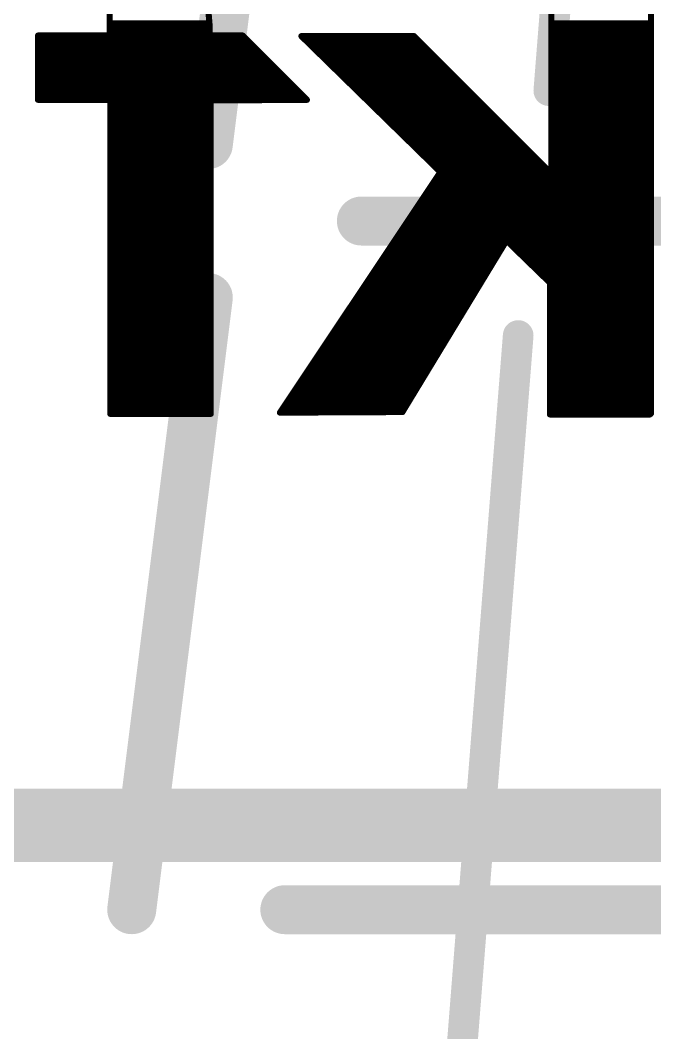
# Model space of a CAD drawing. Extents: x -33 to 32.5, y -8.9 to 49.7.
# Drawn here: x 0.856 to 3.487, y 37.239 to 41.44 of the extents above; entities that cross this region are included whole.
import ezdxf

# ---------------------------------------------------------------- set-up
doc = ezdxf.new("R2010")
doc.units = 0
for name, color, linetype in [('16', 132, 'CONTINUOUS'), ('21', 41, 'CONTINUOUS'), ('22', 40, 'CONTINUOUS'), ('51', 53, 'CONTINUOUS')]:
    doc.layers.add(name, color=color, linetype=linetype)

msp = doc.modelspace()

# ---------------------------------------------------------------- linework, layer by layer
at = {"layer": '16', "const_width": 0.3048}
msp.add_lwpolyline([(-12.7, 38.1), (21.59, 38.1)], dxfattribs=at)
at = {"layer": '21', "const_width": 0.2032}
for points in [[(1.9532, 43.4645), (1.6357, 40.9245)], [(4.1757, 40.607), (2.2707, 40.607)], [(1.6357, 40.2895), (1.3182, 37.7495)], [(3.8582, 37.7495), (1.9532, 37.7495)]]:
    msp.add_lwpolyline(points, dxfattribs=at)
at = {"layer": '21', "const_width": 0.1016}
for points in [[(1.5853, 40.9308, 1), (1.6861, 40.9182)], [(2.2707, 40.6578, 1), (2.2707, 40.5562)], [(1.6861, 40.2832, 1), (1.5853, 40.2958)], [(1.9532, 37.8003, 1), (1.9532, 37.6987)], [(1.2678, 37.7558, 1), (1.3686, 37.7432)]]:
    msp.add_lwpolyline(points, format="xyb", dxfattribs=at)
at = {"layer": '22', "const_width": 0.0254}
for points in [[(3.0582, 41.9786), (3.0582, 40.8051)], [(3.4722, 39.8094), (3.4722, 41.7424)], [(1.6408, 41.4223), (1.6231, 41.6357)], [(1.2268, 41.5163), (1.2268, 41.3766)], [(1.2268, 41.4274), (1.6404, 41.4274)], [(1.6408, 41.3766), (1.6408, 41.4223)], [(3.0582, 41.4274), (3.4722, 41.4274)], [(1.2268, 41.3766), (0.9296, 41.3766)], [(0.9296, 41.3766), (0.9296, 41.1099)], [(1.2268, 41.402), (1.6408, 41.402)], [(1.2268, 41.3766), (1.6408, 41.3766)], [(1.778, 41.3766), (1.6408, 41.3766)], [(2.0447, 41.1099), (1.778, 41.3766)], [(2.4892, 41.3741), (2.0218, 41.3741)], [(2.0218, 41.3741), (2.5984, 40.8102)], [(3.0582, 40.8051), (2.4892, 41.3741)], [(3.0582, 41.402), (3.4722, 41.402)], [(3.0582, 41.3766), (3.4722, 41.3766)], [(0.9296, 41.3512), (1.8034, 41.3512)], [(2.0452, 41.3512), (2.5121, 41.3512)], [(3.0582, 41.3512), (3.4722, 41.3512)], [(0.9296, 41.3258), (1.8288, 41.3258)], [(0.9296, 41.3004), (1.8542, 41.3004)], [(2.0712, 41.3258), (2.5375, 41.3258)], [(2.0972, 41.3004), (2.5629, 41.3004)], [(3.0582, 41.3258), (3.4722, 41.3258)], [(3.0582, 41.3004), (3.4722, 41.3004)], [(0.9296, 41.275), (1.8796, 41.275)], [(0.9296, 41.2496), (1.905, 41.2496)], [(2.1231, 41.275), (2.5883, 41.275)], [(2.1491, 41.2496), (2.6137, 41.2496)], [(3.0582, 41.275), (3.4722, 41.275)], [(3.0582, 41.2496), (3.4722, 41.2496)], [(0.9296, 41.2242), (1.9304, 41.2242)], [(2.1751, 41.2242), (2.6391, 41.2242)], [(3.0582, 41.2242), (3.4722, 41.2242)], [(0.9296, 41.1988), (1.9558, 41.1988)], [(0.9296, 41.1734), (1.9812, 41.1734)], [(2.201, 41.1988), (2.6645, 41.1988)], [(2.227, 41.1734), (2.6899, 41.1734)], [(3.0582, 41.1988), (3.4722, 41.1988)], [(3.0582, 41.1734), (3.4722, 41.1734)], [(0.9296, 41.148), (2.0066, 41.148)], [(0.9296, 41.1226), (2.032, 41.1226)], [(2.253, 41.148), (2.7153, 41.148)], [(2.279, 41.1226), (2.7407, 41.1226)], [(3.0582, 41.148), (3.4722, 41.148)], [(3.0582, 41.1226), (3.4722, 41.1226)], [(0.9296, 41.1099), (1.2294, 41.1099)], [(1.2294, 41.1099), (1.2294, 39.8069)], [(1.2294, 41.0972), (1.6459, 41.0972)], [(1.6459, 41.1074), (2.0447, 41.1099)], [(1.6459, 39.8069), (1.6459, 41.1074)], [(2.3049, 41.0972), (2.7661, 41.0972)], [(3.0582, 41.0972), (3.4722, 41.0972)], [(1.2294, 41.0718), (1.6459, 41.0718)], [(1.2294, 41.0464), (1.6459, 41.0464)], [(2.3309, 41.0718), (2.7915, 41.0718)], [(2.3569, 41.0464), (2.8169, 41.0464)], [(3.0582, 41.0718), (3.4722, 41.0718)], [(3.0582, 41.0464), (3.4722, 41.0464)], [(1.2294, 41.021), (1.6459, 41.021)], [(1.2294, 40.9956), (1.6459, 40.9956)], [(2.3828, 41.021), (2.8423, 41.021)], [(2.4088, 40.9956), (2.8677, 40.9956)], [(3.0582, 41.021), (3.4722, 41.021)], [(3.0582, 40.9956), (3.4722, 40.9956)], [(1.2294, 40.9702), (1.6459, 40.9702)], [(2.4348, 40.9702), (2.8931, 40.9702)], [(3.0582, 40.9702), (3.4722, 40.9702)], [(1.2294, 40.9448), (1.6459, 40.9448)], [(1.2294, 40.9194), (1.6459, 40.9194)], [(2.4608, 40.9448), (2.9185, 40.9448)], [(2.4867, 40.9194), (2.9439, 40.9194)], [(3.0582, 40.9448), (3.4722, 40.9448)], [(3.0582, 40.9194), (3.4722, 40.9194)], [(1.2294, 40.894), (1.6459, 40.894)], [(1.2294, 40.8686), (1.6459, 40.8686)], [(2.5127, 40.894), (2.9693, 40.894)], [(2.5387, 40.8686), (2.9947, 40.8686)], [(3.0582, 40.894), (3.4722, 40.894)], [(3.0582, 40.8686), (3.4722, 40.8686)], [(1.2294, 40.8432), (1.6459, 40.8432)], [(2.5647, 40.8432), (3.0201, 40.8432)], [(3.0582, 40.8432), (3.4722, 40.8432)], [(1.2294, 40.8178), (1.6459, 40.8178)], [(1.2294, 40.7924), (1.6459, 40.7924)], [(2.5984, 40.8102), (1.9329, 39.812)], [(2.5865, 40.7924), (3.4722, 40.7924)], [(2.5906, 40.8178), (3.0455, 40.8178)], [(3.0582, 40.8178), (3.4722, 40.8178)], [(1.2294, 40.767), (1.6459, 40.767)], [(1.2294, 40.7416), (1.6459, 40.7416)], [(2.5527, 40.7416), (3.4722, 40.7416)], [(2.5696, 40.767), (3.4722, 40.767)], [(1.2294, 40.7162), (1.6459, 40.7162)], [(2.5357, 40.7162), (3.4722, 40.7162)], [(1.2294, 40.6908), (1.6459, 40.6908)], [(1.2294, 40.6654), (1.6459, 40.6654)], [(2.5019, 40.6654), (3.4722, 40.6654)], [(2.5188, 40.6908), (3.4722, 40.6908)], [(1.2294, 40.64), (1.6459, 40.64)], [(1.2294, 40.6146), (1.6459, 40.6146)], [(2.468, 40.6146), (3.4722, 40.6146)], [(2.4849, 40.64), (3.4722, 40.64)], [(1.2294, 40.5892), (1.6459, 40.5892)], [(2.4511, 40.5892), (3.4722, 40.5892)], [(1.2294, 40.5638), (1.6459, 40.5638)], [(1.2294, 40.5384), (1.6459, 40.5384)], [(2.4172, 40.5384), (3.4722, 40.5384)], [(2.4341, 40.5638), (3.4722, 40.5638)], [(1.2294, 40.513), (1.6459, 40.513)], [(1.2294, 40.4876), (1.6459, 40.4876)], [(2.3833, 40.4876), (2.8492, 40.4876)], [(2.4003, 40.513), (2.8646, 40.513)], [(2.4409, 39.8145), (2.8677, 40.5181)], [(2.8677, 40.5181), (2.8727, 40.5257)], [(2.8727, 40.5257), (3.0531, 40.3504)], [(2.8858, 40.513), (3.4722, 40.513)], [(2.9119, 40.4876), (3.4722, 40.4876)], [(1.2294, 40.4622), (1.6459, 40.4622)], [(2.3664, 40.4622), (2.8338, 40.4622)], [(2.938, 40.4622), (3.4722, 40.4622)], [(1.2294, 40.4368), (1.6459, 40.4368)], [(1.2294, 40.4114), (1.6459, 40.4114)], [(2.3325, 40.4114), (2.803, 40.4114)], [(2.3495, 40.4368), (2.8184, 40.4368)], [(2.9642, 40.4368), (3.4722, 40.4368)], [(2.9903, 40.4114), (3.4722, 40.4114)], [(1.2294, 40.386), (1.6459, 40.386)], [(1.2294, 40.3606), (1.6459, 40.3606)], [(2.2987, 40.3606), (2.7722, 40.3606)], [(2.3156, 40.386), (2.7876, 40.386)], [(3.0165, 40.386), (3.4722, 40.386)], [(3.0426, 40.3606), (3.4722, 40.3606)], [(1.2294, 40.3352), (1.6459, 40.3352)], [(2.2817, 40.3352), (2.7568, 40.3352)], [(3.0531, 40.3504), (3.0531, 39.8043)], [(3.0531, 40.3352), (3.4722, 40.3352)], [(1.2294, 40.3098), (1.6459, 40.3098)], [(1.2294, 40.2844), (1.6459, 40.2844)], [(2.2479, 40.2844), (2.7259, 40.2844)], [(2.2648, 40.3098), (2.7413, 40.3098)], [(3.0531, 40.3098), (3.4722, 40.3098)], [(3.0531, 40.2844), (3.4722, 40.2844)], [(1.2294, 40.259), (1.6459, 40.259)], [(2.2309, 40.259), (2.7105, 40.259)], [(3.0531, 40.259), (3.4722, 40.259)], [(1.2294, 40.2336), (1.6459, 40.2336)], [(1.2294, 40.2082), (1.6459, 40.2082)], [(2.197, 40.2082), (2.6797, 40.2082)], [(2.214, 40.2336), (2.6951, 40.2336)], [(3.0531, 40.2336), (3.4722, 40.2336)], [(3.0531, 40.2082), (3.4722, 40.2082)], [(1.2294, 40.1828), (1.6459, 40.1828)], [(1.2294, 40.1574), (1.6459, 40.1574)], [(2.1632, 40.1574), (2.6489, 40.1574)], [(2.1801, 40.1828), (2.6643, 40.1828)], [(3.0531, 40.1828), (3.4722, 40.1828)], [(3.0531, 40.1574), (3.4722, 40.1574)], [(1.2294, 40.132), (1.6459, 40.132)], [(2.1462, 40.132), (2.6335, 40.132)], [(3.0531, 40.132), (3.4722, 40.132)], [(1.2294, 40.1066), (1.6459, 40.1066)], [(1.2294, 40.0812), (1.6459, 40.0812)], [(2.1124, 40.0812), (2.6027, 40.0812)], [(2.1293, 40.1066), (2.6181, 40.1066)], [(3.0531, 40.1066), (3.4722, 40.1066)], [(3.0531, 40.0812), (3.4722, 40.0812)], [(1.2294, 40.0558), (1.6459, 40.0558)], [(1.2294, 40.0304), (1.6459, 40.0304)], [(2.0785, 40.0304), (2.5719, 40.0304)], [(2.0954, 40.0558), (2.5873, 40.0558)], [(3.0531, 40.0558), (3.4722, 40.0558)], [(3.0531, 40.0304), (3.4722, 40.0304)], [(1.2294, 40.005), (1.6459, 40.005)], [(2.0616, 40.005), (2.5565, 40.005)], [(3.0531, 40.005), (3.4722, 40.005)], [(1.2294, 39.9796), (1.6459, 39.9796)], [(1.2294, 39.9542), (1.6459, 39.9542)], [(2.0277, 39.9542), (2.5256, 39.9542)], [(2.0446, 39.9796), (2.541, 39.9796)], [(3.0531, 39.9796), (3.4722, 39.9796)], [(3.0531, 39.9542), (3.4722, 39.9542)], [(1.2294, 39.9288), (1.6459, 39.9288)], [(1.2294, 39.9034), (1.6459, 39.9034)], [(1.9938, 39.9034), (2.4948, 39.9034)], [(2.0108, 39.9288), (2.5102, 39.9288)], [(3.0531, 39.9288), (3.4722, 39.9288)], [(3.0531, 39.9034), (3.4722, 39.9034)], [(1.2294, 39.878), (1.6459, 39.878)], [(1.9769, 39.878), (2.4794, 39.878)], [(3.0531, 39.878), (3.4722, 39.878)], [(1.2294, 39.8526), (1.6459, 39.8526)], [(1.2294, 39.8272), (1.6459, 39.8272)], [(1.9329, 39.812), (2.4409, 39.8145)], [(1.943, 39.8272), (2.4486, 39.8272)], [(1.96, 39.8526), (2.464, 39.8526)], [(3.0531, 39.8526), (3.4722, 39.8526)], [(3.0531, 39.8272), (3.4722, 39.8272)], [(1.2294, 39.8069), (1.6459, 39.8069)], [(3.0531, 39.8043), (3.4671, 39.8043)], [(3.4671, 39.8043), (3.4722, 39.8094)]]:
    msp.add_lwpolyline(points, dxfattribs=at)
at = {"layer": '22', "const_width": 0.0127}
for points in [[(1.2268, 41.4337, 1), (1.2268, 41.4211)], [(1.6472, 41.4223, 1), (1.6344, 41.4223)], [(1.6345, 41.4218, 1), (1.6471, 41.4228)], [(1.6404, 41.4211, 1), (1.6404, 41.4337)], [(3.0582, 41.4337, 1), (3.0582, 41.4211)], [(3.4722, 41.4211, 1), (3.4722, 41.4337)], [(0.9296, 41.383, 1), (0.9296, 41.3703)], [(0.936, 41.3766, 1), (0.9233, 41.3766)], [(1.2268, 41.383, 1), (1.2268, 41.3703)], [(1.2205, 41.3766, 1), (1.2332, 41.3766)], [(1.2268, 41.4083, 1), (1.2268, 41.3957)], [(1.2268, 41.3703, 1), (1.2268, 41.383)], [(1.6344, 41.3766, 1), (1.6472, 41.3766)], [(1.6408, 41.383, 1), (1.6408, 41.3703)], [(1.6408, 41.3957, 1), (1.6408, 41.4083)], [(1.6408, 41.3703, 1), (1.6408, 41.383)], [(1.7825, 41.3811, 1), (1.7735, 41.3721)], [(1.778, 41.3703, 1), (1.778, 41.383)], [(2.0218, 41.3804, 1), (2.0218, 41.3678)], [(2.0262, 41.3786, 1), (2.0174, 41.3696)], [(2.4937, 41.3786, 1), (2.4847, 41.3696)], [(2.4892, 41.3678, 1), (2.4892, 41.3804)], [(3.0582, 41.383, 1), (3.0582, 41.3703)], [(3.0582, 41.4083, 1), (3.0582, 41.3957)], [(3.4722, 41.3957, 1), (3.4722, 41.4083)], [(3.4722, 41.3703, 1), (3.4722, 41.383)], [(0.9296, 41.3575, 1), (0.9296, 41.3449)], [(1.8034, 41.3449, 1), (1.8034, 41.3575)], [(2.0452, 41.3575, 1), (2.0452, 41.3449)], [(2.5121, 41.3449, 1), (2.5121, 41.3575)], [(3.0582, 41.3575, 1), (3.0582, 41.3449)], [(3.4722, 41.3449, 1), (3.4722, 41.3575)], [(0.9296, 41.3068, 1), (0.9296, 41.2941)], [(0.9296, 41.3321, 1), (0.9296, 41.3195)], [(1.8288, 41.3195, 1), (1.8288, 41.3321)], [(1.8542, 41.2941, 1), (1.8542, 41.3068)], [(2.0712, 41.3321, 1), (2.0712, 41.3195)], [(2.0972, 41.3068, 1), (2.0972, 41.2941)], [(2.5375, 41.3195, 1), (2.5375, 41.3321)], [(2.5629, 41.2941, 1), (2.5629, 41.3068)], [(3.0582, 41.3068, 1), (3.0582, 41.2941)], [(3.0582, 41.3321, 1), (3.0582, 41.3195)], [(3.4722, 41.3195, 1), (3.4722, 41.3321)], [(3.4722, 41.2941, 1), (3.4722, 41.3068)], [(0.9296, 41.2813, 1), (0.9296, 41.2687)], [(0.9296, 41.2559, 1), (0.9296, 41.2433)], [(1.8796, 41.2687, 1), (1.8796, 41.2813)], [(1.905, 41.2433, 1), (1.905, 41.2559)], [(2.1231, 41.2813, 1), (2.1231, 41.2687)], [(2.1491, 41.2559, 1), (2.1491, 41.2433)], [(2.5883, 41.2687, 1), (2.5883, 41.2813)], [(2.6137, 41.2433, 1), (2.6137, 41.2559)], [(3.0582, 41.2813, 1), (3.0582, 41.2687)], [(3.0582, 41.2559, 1), (3.0582, 41.2433)], [(3.4722, 41.2687, 1), (3.4722, 41.2813)], [(3.4722, 41.2433, 1), (3.4722, 41.2559)], [(0.9296, 41.2306, 1), (0.9296, 41.2179)], [(1.9304, 41.2179, 1), (1.9304, 41.2306)], [(2.1751, 41.2306, 1), (2.1751, 41.2179)], [(2.6391, 41.2179, 1), (2.6391, 41.2306)], [(3.0582, 41.2306, 1), (3.0582, 41.2179)], [(3.4722, 41.2179, 1), (3.4722, 41.2306)], [(0.9296, 41.2051, 1), (0.9296, 41.1925)], [(0.9296, 41.1797, 1), (0.9296, 41.1671)], [(1.9558, 41.1925, 1), (1.9558, 41.2051)], [(1.9812, 41.1671, 1), (1.9812, 41.1797)], [(2.201, 41.2051, 1), (2.201, 41.1925)], [(2.227, 41.1797, 1), (2.227, 41.1671)], [(2.6645, 41.1925, 1), (2.6645, 41.2051)], [(2.6899, 41.1671, 1), (2.6899, 41.1797)], [(3.0582, 41.2051, 1), (3.0582, 41.1925)], [(3.0582, 41.1797, 1), (3.0582, 41.1671)], [(3.4722, 41.1925, 1), (3.4722, 41.2051)], [(3.4722, 41.1671, 1), (3.4722, 41.1797)], [(0.9296, 41.1544, 1), (0.9296, 41.1417)], [(0.9296, 41.1289, 1), (0.9296, 41.1163)], [(2.0066, 41.1417, 1), (2.0066, 41.1544)], [(2.032, 41.1163, 1), (2.032, 41.1289)], [(2.253, 41.1544, 1), (2.253, 41.1417)], [(2.279, 41.1289, 1), (2.279, 41.1163)], [(2.7153, 41.1417, 1), (2.7153, 41.1544)], [(2.7407, 41.1163, 1), (2.7407, 41.1289)], [(3.0582, 41.1544, 1), (3.0582, 41.1417)], [(3.0582, 41.1289, 1), (3.0582, 41.1163)], [(3.4722, 41.1417, 1), (3.4722, 41.1544)], [(3.4722, 41.1163, 1), (3.4722, 41.1289)], [(0.9296, 41.1163, 1), (0.9296, 41.1036)], [(0.9233, 41.1099, 1), (0.936, 41.1099)], [(1.2358, 41.1099, 1), (1.223, 41.1099)], [(1.2294, 41.1035, 1), (1.2294, 41.0909)], [(1.2294, 41.1036, 1), (1.2294, 41.1163)], [(1.6523, 41.1074, 1), (1.6396, 41.1074)], [(1.6459, 41.1137, 1), (1.6459, 41.1011)], [(1.6459, 41.0909, 1), (1.6459, 41.1035)], [(2.0402, 41.1054, 1), (2.0492, 41.1144)], [(2.0447, 41.1036, 1), (2.0447, 41.1162)], [(2.3049, 41.1035, 1), (2.3049, 41.0909)], [(2.7661, 41.0909, 1), (2.7661, 41.1035)], [(3.0582, 41.1035, 1), (3.0582, 41.0909)], [(3.4722, 41.0909, 1), (3.4722, 41.1035)], [(1.2294, 41.0782, 1), (1.2294, 41.0655)], [(1.2294, 41.0527, 1), (1.2294, 41.0401)], [(1.6459, 41.0655, 1), (1.6459, 41.0782)], [(1.6459, 41.0401, 1), (1.6459, 41.0527)], [(2.3309, 41.0782, 1), (2.3309, 41.0655)], [(2.3569, 41.0527, 1), (2.3569, 41.0401)], [(2.7915, 41.0655, 1), (2.7915, 41.0782)], [(2.8169, 41.0401, 1), (2.8169, 41.0527)], [(3.0582, 41.0782, 1), (3.0582, 41.0655)], [(3.0582, 41.0527, 1), (3.0582, 41.0401)], [(3.4722, 41.0655, 1), (3.4722, 41.0782)], [(3.4722, 41.0401, 1), (3.4722, 41.0527)], [(1.2294, 41.002, 1), (1.2294, 40.9893)], [(1.2294, 41.0273, 1), (1.2294, 41.0147)], [(1.6459, 41.0147, 1), (1.6459, 41.0273)], [(1.6459, 40.9893, 1), (1.6459, 41.002)], [(2.3828, 41.0273, 1), (2.3828, 41.0147)], [(2.4088, 41.002, 1), (2.4088, 40.9893)], [(2.8423, 41.0147, 1), (2.8423, 41.0273)], [(2.8677, 40.9893, 1), (2.8677, 41.002)], [(3.0582, 41.002, 1), (3.0582, 40.9893)], [(3.0582, 41.0273, 1), (3.0582, 41.0147)], [(3.4722, 41.0147, 1), (3.4722, 41.0273)], [(3.4722, 40.9893, 1), (3.4722, 41.002)], [(1.2294, 40.9766, 1), (1.2294, 40.9639)], [(1.6459, 40.9639, 1), (1.6459, 40.9766)], [(2.4348, 40.9766, 1), (2.4348, 40.9639)], [(2.8931, 40.9639, 1), (2.8931, 40.9766)], [(3.0582, 40.9766, 1), (3.0582, 40.9639)], [(3.4722, 40.9639, 1), (3.4722, 40.9766)], [(1.2294, 40.9258, 1), (1.2294, 40.9131)], [(1.2294, 40.9511, 1), (1.2294, 40.9385)], [(1.6459, 40.9385, 1), (1.6459, 40.9511)], [(1.6459, 40.9131, 1), (1.6459, 40.9258)], [(2.4608, 40.9511, 1), (2.4608, 40.9385)], [(2.4867, 40.9258, 1), (2.4867, 40.9131)], [(2.9185, 40.9385, 1), (2.9185, 40.9511)], [(2.9439, 40.9131, 1), (2.9439, 40.9258)], [(3.0582, 40.9258, 1), (3.0582, 40.9131)], [(3.0582, 40.9511, 1), (3.0582, 40.9385)], [(3.4722, 40.9385, 1), (3.4722, 40.9511)], [(3.4722, 40.9131, 1), (3.4722, 40.9258)], [(1.2294, 40.9004, 1), (1.2294, 40.8877)], [(1.2294, 40.8749, 1), (1.2294, 40.8623)], [(1.6459, 40.8877, 1), (1.6459, 40.9004)], [(1.6459, 40.8623, 1), (1.6459, 40.8749)], [(2.5127, 40.9004, 1), (2.5127, 40.8877)], [(2.5387, 40.8749, 1), (2.5387, 40.8623)], [(2.9693, 40.8877, 1), (2.9693, 40.9004)], [(2.9947, 40.8623, 1), (2.9947, 40.8749)], [(3.0582, 40.9004, 1), (3.0582, 40.8877)], [(3.0582, 40.8749, 1), (3.0582, 40.8623)], [(3.4722, 40.8877, 1), (3.4722, 40.9004)], [(3.4722, 40.8623, 1), (3.4722, 40.8749)], [(1.2294, 40.8496, 1), (1.2294, 40.8369)], [(1.6459, 40.8369, 1), (1.6459, 40.8496)], [(2.5647, 40.8496, 1), (2.5647, 40.8369)], [(3.0201, 40.8369, 1), (3.0201, 40.8496)], [(3.0582, 40.8496, 1), (3.0582, 40.8369)], [(3.4722, 40.8369, 1), (3.4722, 40.8496)], [(1.2294, 40.8242, 1), (1.2294, 40.8115)], [(1.2294, 40.7987, 1), (1.2294, 40.7861)], [(1.6459, 40.8115, 1), (1.6459, 40.8242)], [(1.6459, 40.7861, 1), (1.6459, 40.7987)], [(2.5865, 40.7987, 1), (2.5865, 40.7861)], [(2.5906, 40.8242, 1), (2.5906, 40.8115)], [(2.6037, 40.8067, 1), (2.5931, 40.8137)], [(2.594, 40.8057, 1), (2.6028, 40.8147)], [(3.0455, 40.8115, 1), (3.0455, 40.8242)], [(3.0582, 40.8242, 1), (3.0582, 40.8115)], [(3.0519, 40.8051, 1), (3.0646, 40.8051)], [(3.0537, 40.8006, 1), (3.0627, 40.8096)], [(3.4722, 40.8115, 1), (3.4722, 40.8242)], [(3.4722, 40.7861, 1), (3.4722, 40.7987)], [(1.2294, 40.7734, 1), (1.2294, 40.7607)], [(1.2294, 40.748, 1), (1.2294, 40.7353)], [(1.6459, 40.7607, 1), (1.6459, 40.7734)], [(1.6459, 40.7353, 1), (1.6459, 40.748)], [(2.5527, 40.748, 1), (2.5527, 40.7353)], [(2.5696, 40.7734, 1), (2.5696, 40.7607)], [(3.4722, 40.7607, 1), (3.4722, 40.7734)], [(3.4722, 40.7353, 1), (3.4722, 40.748)], [(1.2294, 40.7225, 1), (1.2294, 40.7099)], [(1.6459, 40.7099, 1), (1.6459, 40.7225)], [(2.5357, 40.7225, 1), (2.5357, 40.7099)], [(3.4722, 40.7099, 1), (3.4722, 40.7225)], [(1.2294, 40.6972, 1), (1.2294, 40.6845)], [(1.2294, 40.6718, 1), (1.2294, 40.6591)], [(1.6459, 40.6845, 1), (1.6459, 40.6972)], [(1.6459, 40.6591, 1), (1.6459, 40.6718)], [(2.5019, 40.6718, 1), (2.5019, 40.6591)], [(2.5188, 40.6972, 1), (2.5188, 40.6845)], [(3.4722, 40.6845, 1), (3.4722, 40.6972)], [(3.4722, 40.6591, 1), (3.4722, 40.6718)], [(1.2294, 40.621, 1), (1.2294, 40.6083)], [(1.2294, 40.6463, 1), (1.2294, 40.6337)], [(1.6459, 40.6337, 1), (1.6459, 40.6463)], [(1.6459, 40.6083, 1), (1.6459, 40.621)], [(2.468, 40.621, 1), (2.468, 40.6083)], [(2.4849, 40.6463, 1), (2.4849, 40.6337)], [(3.4722, 40.6337, 1), (3.4722, 40.6463)], [(3.4722, 40.6083, 1), (3.4722, 40.621)], [(1.2294, 40.5956, 1), (1.2294, 40.5829)], [(1.6459, 40.5829, 1), (1.6459, 40.5956)], [(2.4511, 40.5956, 1), (2.4511, 40.5829)], [(3.4722, 40.5829, 1), (3.4722, 40.5956)], [(1.2294, 40.5448, 1), (1.2294, 40.5321)], [(1.2294, 40.5701, 1), (1.2294, 40.5575)], [(1.6459, 40.5575, 1), (1.6459, 40.5701)], [(1.6459, 40.5321, 1), (1.6459, 40.5448)], [(2.4172, 40.5448, 1), (2.4172, 40.5321)], [(2.4341, 40.5701, 1), (2.4341, 40.5575)], [(3.4722, 40.5575, 1), (3.4722, 40.5701)], [(3.4722, 40.5321, 1), (3.4722, 40.5448)], [(1.2294, 40.5194, 1), (1.2294, 40.5067)], [(1.2294, 40.4939, 1), (1.2294, 40.4813)], [(1.6459, 40.5067, 1), (1.6459, 40.5194)], [(1.6459, 40.4813, 1), (1.6459, 40.4939)], [(2.3833, 40.4939, 1), (2.3833, 40.4813)], [(2.4003, 40.5194, 1), (2.4003, 40.5067)], [(2.8492, 40.4813, 1), (2.8492, 40.4939)], [(2.8624, 40.5216, 1), (2.873, 40.5146)], [(2.8731, 40.5148, 1), (2.8623, 40.5214)], [(2.8646, 40.5067, 1), (2.8646, 40.5194)], [(2.8771, 40.5303, 1), (2.8683, 40.5211)], [(2.878, 40.5222, 1), (2.8674, 40.5292)], [(2.8858, 40.5194, 1), (2.8858, 40.5067)], [(2.9119, 40.4939, 1), (2.9119, 40.4813)], [(3.4722, 40.5067, 1), (3.4722, 40.5194)], [(3.4722, 40.4813, 1), (3.4722, 40.4939)], [(1.2294, 40.4686, 1), (1.2294, 40.4559)], [(1.6459, 40.4559, 1), (1.6459, 40.4686)], [(2.3664, 40.4686, 1), (2.3664, 40.4559)], [(2.8338, 40.4559, 1), (2.8338, 40.4686)], [(2.938, 40.4686, 1), (2.938, 40.4559)], [(3.4722, 40.4559, 1), (3.4722, 40.4686)], [(1.2294, 40.4432, 1), (1.2294, 40.4305)], [(1.2294, 40.4177, 1), (1.2294, 40.4051)], [(1.6459, 40.4305, 1), (1.6459, 40.4432)], [(1.6459, 40.4051, 1), (1.6459, 40.4177)], [(2.3325, 40.4177, 1), (2.3325, 40.4051)], [(2.3495, 40.4432, 1), (2.3495, 40.4305)], [(2.803, 40.4051, 1), (2.803, 40.4177)], [(2.8184, 40.4305, 1), (2.8184, 40.4432)], [(2.9642, 40.4432, 1), (2.9642, 40.4305)], [(2.9903, 40.4177, 1), (2.9903, 40.4051)], [(3.4722, 40.4305, 1), (3.4722, 40.4432)], [(3.4722, 40.4051, 1), (3.4722, 40.4177)], [(1.2294, 40.3924, 1), (1.2294, 40.3797)], [(1.2294, 40.367, 1), (1.2294, 40.3543)], [(1.6459, 40.3797, 1), (1.6459, 40.3924)], [(1.6459, 40.3543, 1), (1.6459, 40.367)], [(2.2987, 40.367, 1), (2.2987, 40.3543)], [(2.3156, 40.3924, 1), (2.3156, 40.3797)], [(2.7722, 40.3543, 1), (2.7722, 40.367)], [(2.7876, 40.3797, 1), (2.7876, 40.3924)], [(3.0165, 40.3924, 1), (3.0165, 40.3797)], [(3.0426, 40.367, 1), (3.0426, 40.3543)], [(3.4722, 40.3797, 1), (3.4722, 40.3924)], [(3.4722, 40.3543, 1), (3.4722, 40.367)], [(1.2294, 40.3415, 1), (1.2294, 40.3289)], [(1.6459, 40.3289, 1), (1.6459, 40.3415)], [(2.2817, 40.3415, 1), (2.2817, 40.3289)], [(2.7568, 40.3289, 1), (2.7568, 40.3415)], [(3.0531, 40.3415, 1), (3.0531, 40.3289)], [(3.0595, 40.3504, 1), (3.0468, 40.3504)], [(3.0487, 40.3458, 1), (3.0575, 40.355)], [(3.4722, 40.3289, 1), (3.4722, 40.3415)], [(1.2294, 40.3162, 1), (1.2294, 40.3035)], [(1.2294, 40.2908, 1), (1.2294, 40.2781)], [(1.6459, 40.3035, 1), (1.6459, 40.3162)], [(1.6459, 40.2781, 1), (1.6459, 40.2908)], [(2.2479, 40.2908, 1), (2.2479, 40.2781)], [(2.2648, 40.3162, 1), (2.2648, 40.3035)], [(2.7259, 40.2781, 1), (2.7259, 40.2908)], [(2.7413, 40.3035, 1), (2.7413, 40.3162)], [(3.0531, 40.3162, 1), (3.0531, 40.3035)], [(3.0531, 40.2908, 1), (3.0531, 40.2781)], [(3.4722, 40.3035, 1), (3.4722, 40.3162)], [(3.4722, 40.2781, 1), (3.4722, 40.2908)], [(1.2294, 40.2653, 1), (1.2294, 40.2527)], [(1.6459, 40.2527, 1), (1.6459, 40.2653)], [(2.2309, 40.2653, 1), (2.2309, 40.2527)], [(2.7105, 40.2527, 1), (2.7105, 40.2653)], [(3.0531, 40.2653, 1), (3.0531, 40.2527)], [(3.4722, 40.2527, 1), (3.4722, 40.2653)], [(1.2294, 40.24, 1), (1.2294, 40.2273)], [(1.2294, 40.2146, 1), (1.2294, 40.2019)], [(1.6459, 40.2273, 1), (1.6459, 40.24)], [(1.6459, 40.2019, 1), (1.6459, 40.2146)], [(2.197, 40.2146, 1), (2.197, 40.2019)], [(2.214, 40.24, 1), (2.214, 40.2273)], [(2.6797, 40.2019, 1), (2.6797, 40.2146)], [(2.6951, 40.2273, 1), (2.6951, 40.24)], [(3.0531, 40.24, 1), (3.0531, 40.2273)], [(3.0531, 40.2146, 1), (3.0531, 40.2019)], [(3.4722, 40.2273, 1), (3.4722, 40.24)], [(3.4722, 40.2019, 1), (3.4722, 40.2146)], [(1.2294, 40.1891, 1), (1.2294, 40.1765)], [(1.2294, 40.1638, 1), (1.2294, 40.1511)], [(1.6459, 40.1765, 1), (1.6459, 40.1891)], [(1.6459, 40.1511, 1), (1.6459, 40.1638)], [(2.1632, 40.1638, 1), (2.1632, 40.1511)], [(2.1801, 40.1891, 1), (2.1801, 40.1765)], [(2.6489, 40.1511, 1), (2.6489, 40.1638)], [(2.6643, 40.1765, 1), (2.6643, 40.1891)], [(3.0531, 40.1891, 1), (3.0531, 40.1765)], [(3.0531, 40.1638, 1), (3.0531, 40.1511)], [(3.4722, 40.1765, 1), (3.4722, 40.1891)], [(3.4722, 40.1511, 1), (3.4722, 40.1638)], [(1.2294, 40.1384, 1), (1.2294, 40.1257)], [(1.6459, 40.1257, 1), (1.6459, 40.1384)], [(2.1462, 40.1384, 1), (2.1462, 40.1257)], [(2.6335, 40.1257, 1), (2.6335, 40.1384)], [(3.0531, 40.1384, 1), (3.0531, 40.1257)], [(3.4722, 40.1257, 1), (3.4722, 40.1384)], [(1.2294, 40.1129, 1), (1.2294, 40.1003)], [(1.2294, 40.0876, 1), (1.2294, 40.0749)], [(1.6459, 40.1003, 1), (1.6459, 40.1129)], [(1.6459, 40.0749, 1), (1.6459, 40.0876)], [(2.1124, 40.0876, 1), (2.1124, 40.0749)], [(2.1293, 40.1129, 1), (2.1293, 40.1003)], [(2.6027, 40.0749, 1), (2.6027, 40.0876)], [(2.6181, 40.1003, 1), (2.6181, 40.1129)], [(3.0531, 40.1129, 1), (3.0531, 40.1003)], [(3.0531, 40.0876, 1), (3.0531, 40.0749)], [(3.4722, 40.1003, 1), (3.4722, 40.1129)], [(3.4722, 40.0749, 1), (3.4722, 40.0876)], [(1.2294, 40.0622, 1), (1.2294, 40.0495)], [(1.2294, 40.0367, 1), (1.2294, 40.0241)], [(1.6459, 40.0495, 1), (1.6459, 40.0622)], [(1.6459, 40.0241, 1), (1.6459, 40.0367)], [(2.0785, 40.0367, 1), (2.0785, 40.0241)], [(2.0954, 40.0622, 1), (2.0954, 40.0495)], [(2.5719, 40.0241, 1), (2.5719, 40.0367)], [(2.5873, 40.0495, 1), (2.5873, 40.0622)], [(3.0531, 40.0622, 1), (3.0531, 40.0495)], [(3.0531, 40.0367, 1), (3.0531, 40.0241)], [(3.4722, 40.0495, 1), (3.4722, 40.0622)], [(3.4722, 40.0241, 1), (3.4722, 40.0367)], [(1.2294, 40.0114, 1), (1.2294, 39.9987)], [(1.6459, 39.9987, 1), (1.6459, 40.0114)], [(2.0616, 40.0114, 1), (2.0616, 39.9987)], [(2.5565, 39.9987, 1), (2.5565, 40.0114)], [(3.0531, 40.0114, 1), (3.0531, 39.9987)], [(3.4722, 39.9987, 1), (3.4722, 40.0114)], [(1.2294, 39.986, 1), (1.2294, 39.9733)], [(1.2294, 39.9605, 1), (1.2294, 39.9479)], [(1.6459, 39.9733, 1), (1.6459, 39.986)], [(1.6459, 39.9479, 1), (1.6459, 39.9605)], [(2.0277, 39.9605, 1), (2.0277, 39.9479)], [(2.0446, 39.986, 1), (2.0446, 39.9733)], [(2.5256, 39.9479, 1), (2.5256, 39.9605)], [(2.541, 39.9733, 1), (2.541, 39.986)], [(3.0531, 39.986, 1), (3.0531, 39.9733)], [(3.0531, 39.9605, 1), (3.0531, 39.9479)], [(3.4722, 39.9733, 1), (3.4722, 39.986)], [(3.4722, 39.9479, 1), (3.4722, 39.9605)], [(1.2294, 39.9352, 1), (1.2294, 39.9225)], [(1.2294, 39.9098, 1), (1.2294, 39.8971)], [(1.6459, 39.9225, 1), (1.6459, 39.9352)], [(1.6459, 39.8971, 1), (1.6459, 39.9098)], [(1.9938, 39.9098, 1), (1.9938, 39.8971)], [(2.0108, 39.9352, 1), (2.0108, 39.9225)], [(2.4948, 39.8971, 1), (2.4948, 39.9098)], [(2.5102, 39.9225, 1), (2.5102, 39.9352)], [(3.0531, 39.9352, 1), (3.0531, 39.9225)], [(3.0531, 39.9098, 1), (3.0531, 39.8971)], [(3.4722, 39.9225, 1), (3.4722, 39.9352)], [(3.4722, 39.8971, 1), (3.4722, 39.9098)], [(1.2294, 39.8843, 1), (1.2294, 39.8717)], [(1.6459, 39.8717, 1), (1.6459, 39.8843)], [(1.9769, 39.8843, 1), (1.9769, 39.8717)], [(2.4794, 39.8717, 1), (2.4794, 39.8843)], [(3.0531, 39.8843, 1), (3.0531, 39.8717)], [(3.4722, 39.8717, 1), (3.4722, 39.8843)], [(1.2294, 39.859, 1), (1.2294, 39.8463)], [(1.2294, 39.8336, 1), (1.2294, 39.8209)], [(1.6459, 39.8463, 1), (1.6459, 39.859)], [(1.6459, 39.8209, 1), (1.6459, 39.8336)], [(1.943, 39.8336, 1), (1.943, 39.8209)], [(1.96, 39.859, 1), (1.96, 39.8463)], [(2.4409, 39.8082, 1), (2.4409, 39.8208)], [(2.4486, 39.8209, 1), (2.4486, 39.8336)], [(2.464, 39.8463, 1), (2.464, 39.859)], [(3.0531, 39.859, 1), (3.0531, 39.8463)], [(3.0531, 39.8336, 1), (3.0531, 39.8209)], [(3.4722, 39.8463, 1), (3.4722, 39.859)], [(3.4722, 39.8209, 1), (3.4722, 39.8336)], [(1.223, 39.8069, 1), (1.2358, 39.8069)], [(1.2294, 39.8132, 1), (1.2294, 39.8006)], [(1.6396, 39.8069, 1), (1.6523, 39.8069)], [(1.6459, 39.8006, 1), (1.6459, 39.8132)], [(1.9276, 39.8155, 1), (1.9382, 39.8085)], [(1.9329, 39.8183, 1), (1.9329, 39.8057)], [(2.4355, 39.8178, 1), (2.4463, 39.8112)], [(3.0531, 39.8107, 1), (3.0531, 39.798)], [(3.0468, 39.8043, 1), (3.0595, 39.8043)], [(3.4626, 39.8088, 1), (3.4716, 39.7998)], [(3.4659, 39.8094, 1), (3.4785, 39.8094)], [(3.4671, 39.798, 1), (3.4671, 39.8107)], [(3.4767, 39.8049, 1), (3.4677, 39.8139)]]:
    msp.add_lwpolyline(points, format="xyb", dxfattribs=at)
at = {"layer": '51', "const_width": 0.127}
for points in [[(3.429, 45.974), (3.048, 41.148)], [(2.921, 40.132), (2.54, 35.306)]]:
    msp.add_lwpolyline(points, dxfattribs=at)
at = {"layer": '51', "const_width": 0.0635}
for points in [[(3.0163, 41.1505, 1), (3.0797, 41.1455)], [(2.9527, 40.1295, 1), (2.8893, 40.1345)]]:
    msp.add_lwpolyline(points, format="xyb", dxfattribs=at)

doc.saveas('drawing.dxf')
